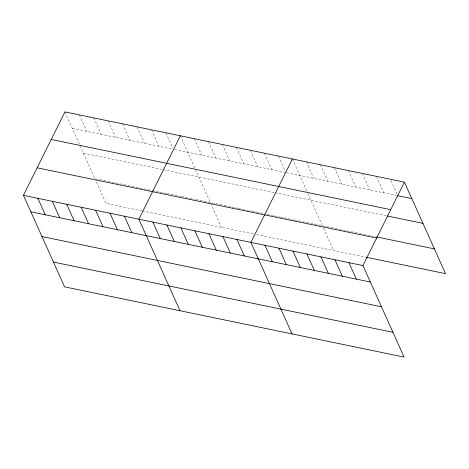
<?xml version="1.0" encoding="UTF-8"?>
<svg xmlns="http://www.w3.org/2000/svg" width="469" height="469" viewBox="0 0 469 469"><rect width="100%" height="100%" fill="white"/><g stroke="black" fill="none" stroke-linecap="round" stroke-linejoin="round"><path stroke-width="0.35" stroke-dasharray="2.35 1.76" d="M72.308 128.365L172.627 149.119M174.685 149.547L285.076 172.381M286.471 172.674L396.411 195.415M83.441 153.14L162.456 169.485M163.148 169.626L274.5 192.665M275.197 192.806L386.538 215.84M166.372 193.445L94.914 178.66L80.017 145.519M167.058 193.586L180.799 196.429M181.485 196.57L194.541 199.272M195.913 199.554L237.654 208.189M238.352 208.336L251.66 211.085M252.357 211.232L262.863 213.407M267.06 214.274L279.665 216.883M280.368 217.024L293.67 219.779M294.374 219.926L322.379 225.718L307.201 191.938M323.082 225.865L376.296 236.868M141.773 210.821L106.047 203.429L96.051 181.204M142.459 210.968L253.688 233.972M256.49 234.553L365.726 257.153M391.005 180.565L397.22 194.389M376.414 176.356L383.806 192.806M362.408 173.46L369.801 189.91M348.403 170.558L355.795 187.014M334.397 167.662L341.79 184.118M320.391 164.766L327.79 181.216M306.386 161.869L313.784 178.32M292.386 158.973L306.914 191.305M323.522 228.256L333.512 250.487M278.381 156.077L284.888 170.552M264.375 153.175L271.768 169.631M250.37 150.279L257.762 166.735M236.364 147.383L243.757 163.833M222.359 144.487L229.757 160.937M208.359 141.591L215.752 158.041M194.354 138.689L201.746 155.145M180.348 135.793L194.875 168.125M195.45 169.397L210.347 202.538M210.628 203.177L221.479 227.313M165.92 132.809L173.014 148.603M151.487 129.825L158.885 146.275M137.059 126.841L144.452 143.291M122.632 123.857L130.024 140.307M108.204 120.867L115.597 137.323M93.771 117.883L101.169 134.339M79.343 114.899L86.736 131.355M64.915 111.915L79.449 144.247"/><path stroke-width="0.7" d="M404.419 182.148L362.953 265.571L404.085 357.085L64.581 286.852L23.45 195.333L64.915 111.915L404.419 182.148L445.55 273.667L366.424 257.299M180.348 135.793L138.883 219.216L180.014 310.73M292.386 158.973L250.921 242.391L292.046 333.91M397.812 195.702L411.817 198.604M51.232 139.445L390.736 209.678M387.236 215.986L422.95 223.373M377 237.015L434.417 248.892M37.133 167.808L376.636 238.041M23.45 195.333L362.953 265.571M30.843 211.789L370.352 282.021M41.975 236.558L381.485 306.79M53.448 262.077L392.952 332.316M348.948 262.669L356.346 279.125M334.948 259.773L342.341 276.229M320.943 256.877L328.335 273.327M306.937 253.981L314.33 270.431M292.932 251.085L300.324 267.535M278.926 248.183L286.325 264.639M264.921 245.287L272.319 261.743M236.915 239.495L244.308 255.945M222.91 236.599L230.302 253.049M208.904 233.697L216.297 250.153M194.899 230.801L202.291 247.257M180.893 227.905L188.292 244.361M166.894 225.009L174.286 241.459M152.888 222.113L160.281 238.563M124.455 216.227L131.848 232.683M110.022 213.243L117.42 229.699M95.594 210.259L102.987 226.715M81.166 207.275L88.559 223.725M66.739 204.291L74.131 220.741M52.305 201.307L59.704 217.757M37.878 198.317L45.27 214.773"/></g></svg>
